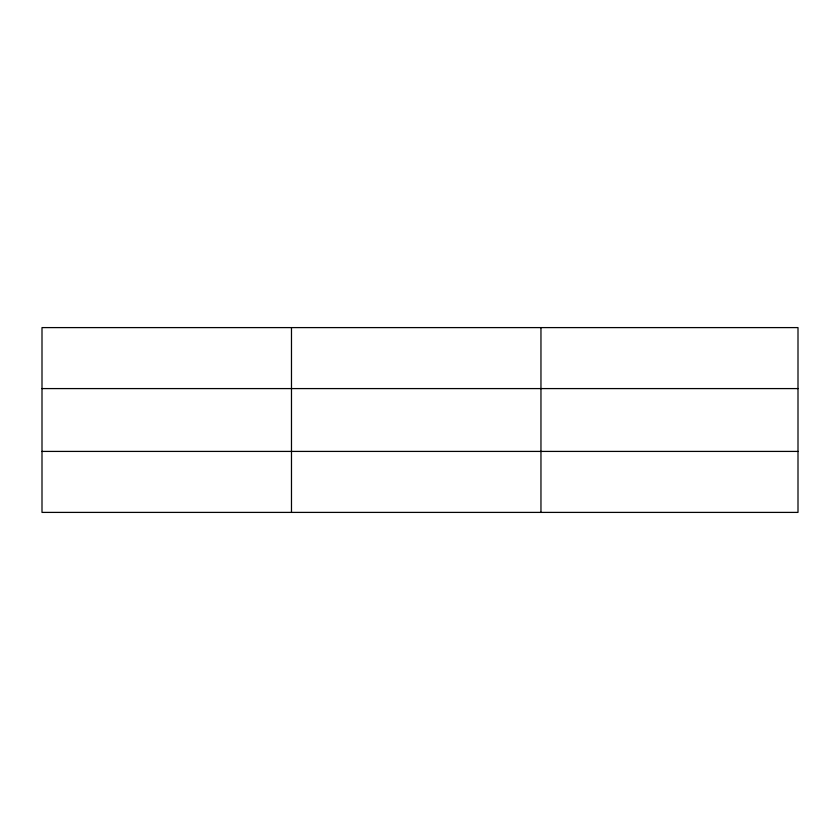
<?xml version="1.0" encoding="UTF-8"?>
<svg xmlns="http://www.w3.org/2000/svg" width="840" height="840" viewBox="0 0 840 840"><rect width="100%" height="100%" fill="white"/><g stroke="black" fill="none" stroke-linecap="round" stroke-linejoin="round"><path stroke-width="1.26" d="M291.48 327.6L291.48 512.4M540.96 327.6L540.96 512.4M798 451.416L798 512.4L42 512.4L42 327.6L798 327.6L798 451.416L42 451.416M42 388.584L798 388.584"/></g></svg>
